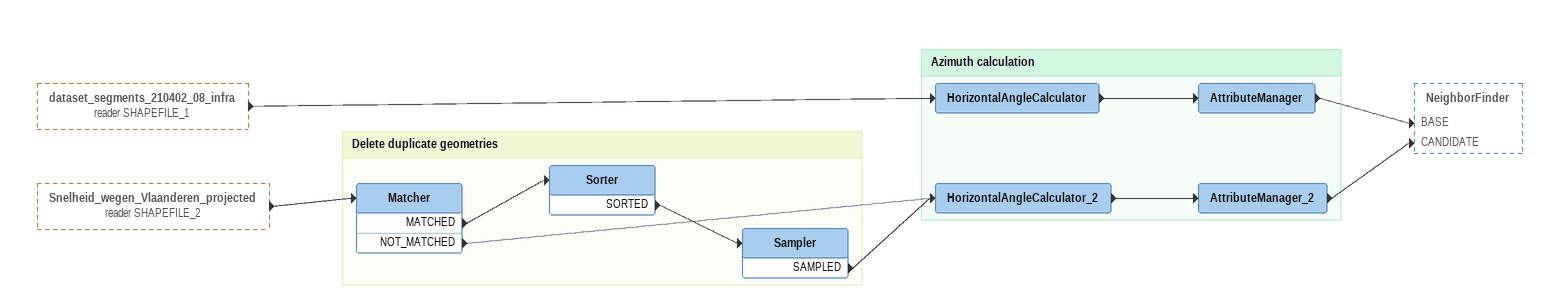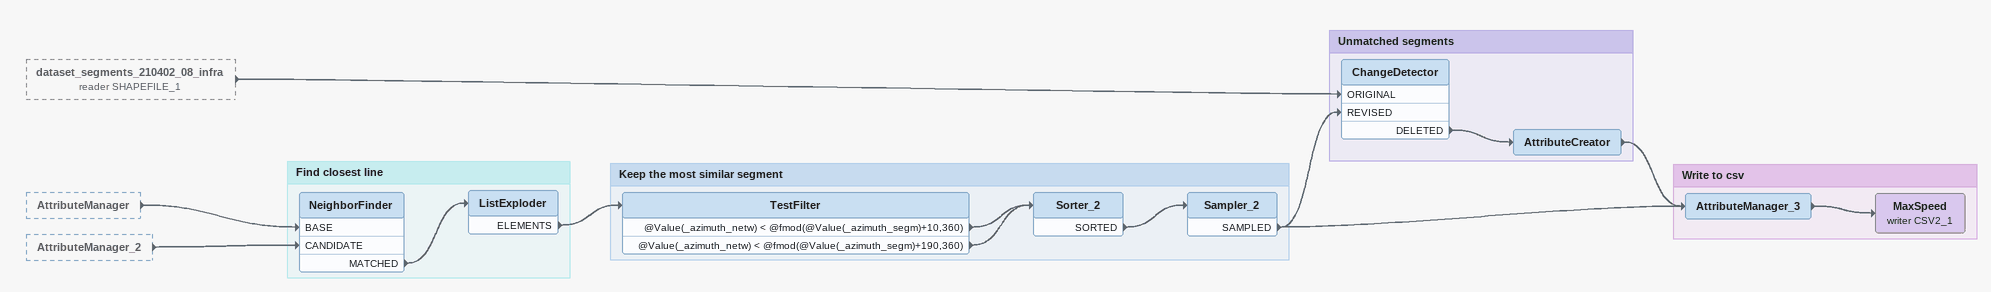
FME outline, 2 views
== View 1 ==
dataset_segments_210402_08_infra (reader SHAPEFILE_1) [outside]
    -> HorizontalAngleCalculator
Snelheid_wegen_Vlaanderen_projected (reader SHAPEFILE_2) [outside]
    -> Matcher

Bookmark: Delete duplicate geometries
Matcher
    MATCHED -> Sorter
    NOT_MATCHED -> HorizontalAngleCalculator_2
Sorter
    SORTED -> Sampler
Sampler
    SAMPLED -> HorizontalAngleCalculator_2

Bookmark: Azimuth calculation
HorizontalAngleCalculator_2
    -> AttributeManager_2
AttributeManager_2
    -> NeighborFinder [CANDIDATE]
HorizontalAngleCalculator
    -> AttributeManager
AttributeManager
    -> NeighborFinder [BASE]

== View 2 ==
dataset_segments_210402_08_infra (reader SHAPEFILE_1) [outside]
    -> ChangeDetector [ORIGINAL]
AttributeManager [outside]
    -> NeighborFinder [BASE]
AttributeManager_2 [outside]
    -> NeighborFinder [CANDIDATE]

Bookmark: Find closest line
NeighborFinder
    MATCHED -> ListExploder
ListExploder
    ELEMENTS -> TestFilter

Bookmark: Keep the most similar segment
TestFilter
    @Value(_azimuth_netw) < @fmod(@Value(_azimuth_segm)+10,360) -> Sorter_2
    @Value(_azimuth_netw) < @fmod(@Value(_azimuth_segm)+190,360) -> Sorter_2
Sorter_2
    SORTED -> Sampler_2
Sampler_2
    SAMPLED -> ChangeDetector [REVISED]
    SAMPLED -> AttributeManager_3

Bookmark: Unmatched segments
ChangeDetector
    DELETED -> AttributeCreator
AttributeCreator
    -> AttributeManager_3

Bookmark: Write to csv
AttributeManager_3
    -> MaxSpeed (writer CSV2_1)
MaxSpeed (writer CSV2_1)
